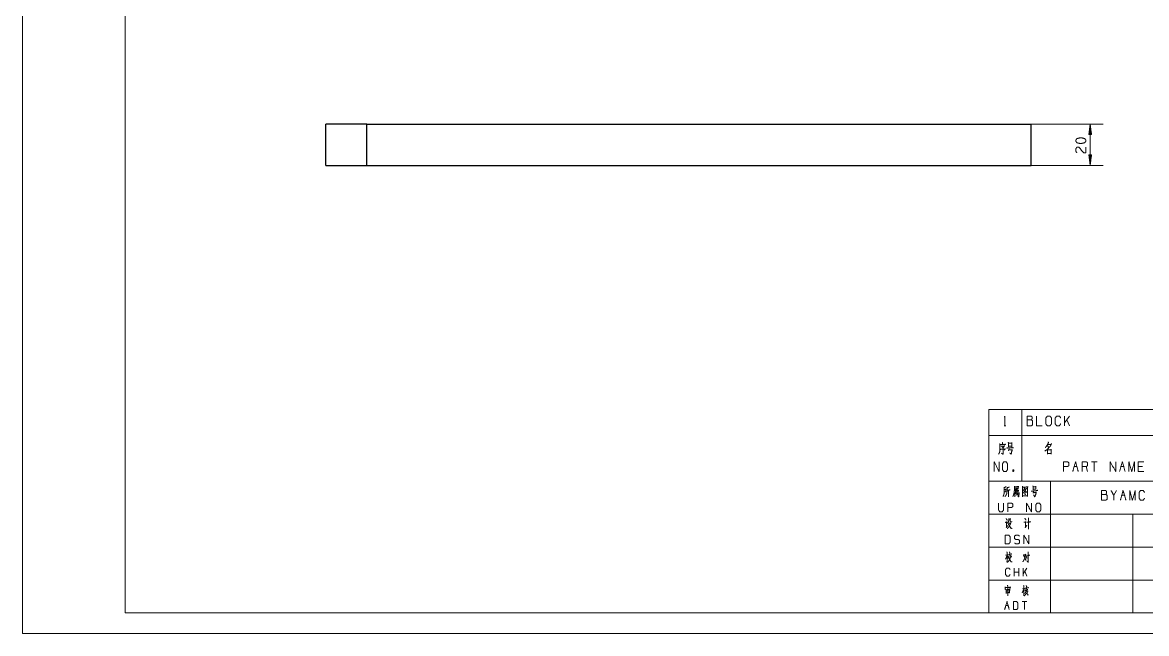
# Paper-space layout 'SHT2' of a CAD drawing. Header units: millimetres. Extents: x 0 to 420, y 0 to 297.
# Drawn here: x 0 to 273.3, y 0 to 148.5 of the extents above; entities that cross this region are included whole.
import ezdxf

# ---------------------------------------------------------------- set-up
doc = ezdxf.new("R2010")
doc.units = ezdxf.units.MM
doc.layers.add('101', color=7, linetype='Continuous', true_color=0xffffff)

psp = doc.layouts.new('SHT2')

# ---------------------------------------------------------------- linework, layer by layer
at = {"layer": '101', "color": 133, "linetype": 'Continuous', "lineweight": 18}
for p, q in [((0, 297), (0, 0)), ((25, 292), (25, 5)), ((235, 37), (235, 5)), ((235, 37), (415, 37)), ((250, 37), (250, 5)), ((235, 29), (415, 29)), ((270, 29), (270, 5)), ((235, 21), (285, 21)), ((235, 13), (285, 13)), ((25, 5), (415, 5)), ((235, 5), (415, 5)), ((0, 0), (420, 0))]:
    psp.add_line(p, q, dxfattribs=at)
at = {"layer": '101', "color": 151, "linetype": 'Continuous', "lineweight": 25}
for p, q in [((83.73, 123.78), (73.73, 123.78)), ((73.73, 113.78), (73.73, 123.78)), ((83.73, 123.78), (245.23, 123.78)), ((83.73, 113.78), (83.73, 123.78)), ((245.23, 113.78), (245.23, 123.78)), ((73.73, 113.78), (83.73, 113.78)), ((83.73, 113.78), (245.23, 113.78))]:
    psp.add_line(p, q, dxfattribs=at)
at = {"layer": '101', "color": 22, "linetype": 'Continuous', "lineweight": 18}
for p, q in [((245.23, 123.78), (262.8, 123.78)), ((259.62, 123.78), (259.29, 121.24)), ((259.55, 121.24), (259.55, 123.2)), ((259.6, 121.24), (259.6, 123.59)), ((259.96, 121.24), (259.62, 123.78)), ((259.62, 123.78), (259.62, 113.78)), ((259.65, 121.24), (259.65, 123.59)), ((259.7, 121.24), (259.7, 123.2)), ((259.29, 121.24), (259.29, 121.27)), ((259.29, 121.24), (259.29, 121.27)), ((259.29, 121.24), (259.96, 121.24)), ((259.35, 121.24), (259.35, 121.66)), ((259.4, 121.24), (259.4, 122.04)), ((259.45, 121.24), (259.45, 122.43)), ((259.5, 121.24), (259.5, 122.81)), ((259.75, 121.24), (259.75, 122.81)), ((259.8, 121.24), (259.8, 122.43)), ((259.85, 121.24), (259.85, 122.04)), ((259.9, 121.24), (259.9, 121.66)), ((259.96, 121.24), (259.96, 121.27)), ((259.96, 121.24), (259.96, 121.27)), ((259.29, 116.32), (259.29, 116.29)), ((259.29, 116.32), (259.62, 113.78)), ((259.29, 116.32), (259.29, 116.29)), ((259.96, 116.32), (259.29, 116.32)), ((259.35, 116.32), (259.35, 115.9)), ((259.4, 116.32), (259.4, 115.52)), ((259.45, 116.32), (259.45, 115.13)), ((259.5, 116.32), (259.5, 114.74)), ((259.55, 116.32), (259.55, 114.36)), ((259.6, 116.32), (259.6, 113.97)), ((259.62, 113.78), (259.96, 116.32)), ((259.65, 116.32), (259.65, 113.97)), ((259.7, 116.32), (259.7, 114.36)), ((259.75, 116.32), (259.75, 114.74)), ((259.8, 116.32), (259.8, 115.13)), ((259.85, 116.32), (259.85, 115.52)), ((259.9, 116.32), (259.9, 115.9)), ((259.96, 116.32), (259.96, 116.29)), ((259.96, 116.32), (259.96, 116.29)), ((245.23, 113.78), (262.8, 113.78))]:
    psp.add_line(p, q, dxfattribs=at)
at = {"layer": '101', "color": 72, "linetype": 'Continuous', "lineweight": 18}
for p, q in [((235, 54.46), (243, 54.46)), ((235, 54.46), (235, 48.11)), ((243, 54.46), (283, 54.46)), ((243, 54.46), (243, 48.11)), ((254.57, 52.85), (253.41, 51.2)), ((253.41, 50.48), (253.41, 52.85)), ((238.67, 50.48), (239.09, 50.48)), ((254.57, 50.48), (253.9, 51.9)), ((235, 48.11), (243, 48.11)), ((235, 48.11), (235, 37)), ((243, 48.11), (283, 48.11)), ((243, 48.11), (243, 37)), ((239.76, 46.22), (240.58, 46.22)), ((239.76, 45.53), (240.58, 45.53)), ((239.95, 45.08), (239.76, 44.38)), ((239.81, 44.65), (240.59, 44.65)), ((240.59, 46.45), (240.59, 45.3)), ((249.23, 45.65), (249.55, 45.17)), ((261.28, 41.74), (259.94, 41.74)), ((260.61, 41.74), (260.61, 39.36)), ((240.85, 39.81), (240.99, 39.39)), ((255.72, 40.56), (256.39, 40.56)), ((259, 39.36), (258.67, 40.56)), ((267.1, 40.56), (267.77, 40.56)), ((272.33, 40.56), (271.32, 40.56)), ((235, 37), (243, 37)), ((243, 37), (283, 37)), ((241.5, 33.66), (242.04, 33.81)), ((241.79, 35.05), (241.78, 33.74)), ((266.02, 34.77), (265.35, 33.59)), ((267.29, 33.59), (267.96, 33.59)), ((239.62, 19.15), (239.06, 19.01)), ((239.43, 18.9), (239.63, 18.63)), ((241.17, 13.94), (241.17, 15.91)), ((242.28, 14.94), (241.17, 14.94)), ((242.28, 13.94), (242.28, 15.91)), ((243.29, 13.94), (243.29, 15.91)), ((244.25, 15.91), (243.29, 14.54)), ((244.25, 13.94), (243.7, 15.12)), ((243.7, 10.96), (243.12, 10.84)), ((239.32, 10.28), (239.85, 10.36)), ((243.49, 10.67), (243.68, 10.43)), ((239.1, 6.79), (239.66, 6.79)), ((244.18, 7.77), (243.07, 7.77)), ((243.62, 7.77), (243.62, 5.8))]:
    psp.add_line(p, q, dxfattribs=at)
for points, knots in [([(258.53, 119.95), (258.28, 120.28), (257.58, 120.46), (257.11, 120.46), (256.38, 120.28), (256.16, 119.95), (256.16, 119.61), (256.38, 119.27), (257.11, 119.1), (257.58, 119.12), (258.28, 119.27), (258.53, 119.61), (258.53, 119.95)], [0, 0, 0.067527, 0.183974, 0.260584, 0.380944, 0.446142, 0.500306, 0.565504, 0.685863, 0.762527, 0.878309, 0.945835, 1, 1]), ([(256.38, 116.84), (256.16, 117.16), (256.16, 117.85), (256.38, 118.18), (256.86, 118.18), (258.06, 116.82), (258.53, 116.84), (258.53, 118.18)], [0, 0, 0.069693, 0.192977, 0.265273, 0.350225, 0.674739, 0.759753, 1, 1]), ([(238.74, 52.65), (238.88, 52.85), (238.88, 50.48)], [0, 0, 0.093491, 1, 1]), ([(244.3, 51.9), (244.3, 52.85), (245.31, 52.85), (245.47, 52.63), (245.47, 52.15), (245.31, 51.9), (244.3, 51.9), (244.3, 50.48), (245.29, 50.48), (245.62, 50.7), (245.62, 51.68), (245.31, 51.9)], [0, 0, 0.115917, 0.238846, 0.272468, 0.330427, 0.366584, 0.489512, 0.663388, 0.78416, 0.833484, 0.952452, 1, 1]), ([(246.58, 52.85), (246.58, 50.48), (247.92, 50.48)], [0, 0, 0.638733, 1, 1]), ([(249.19, 50.48), (249.86, 50.48), (250.2, 50.95), (250.2, 52.38), (249.86, 52.85), (249.19, 52.85), (248.83, 52.38), (248.83, 50.95), (249.19, 50.48)], [0, 0, 0.102684, 0.191619, 0.409477, 0.498411, 0.601095, 0.691619, 0.909477, 1, 1]), ([(252.45, 50.95), (252.12, 50.48), (251.46, 50.48), (251.13, 50.95), (251.13, 52.38), (251.46, 52.85), (252.14, 52.85), (252.47, 52.38)], [0, 0, 0.11457, 0.243368, 0.357935, 0.638584, 0.753151, 0.88543, 1, 1]), ([(239.7, 46.47), (239.78, 46.38), (239.78, 45.35)], [0, 0, 0.110318, 1, 1]), ([(249.43, 46.55), (249.53, 46.38), (249.48, 46.45), (249.28, 45.98), (249.05, 45.62), (248.7, 45.17)], [0, 0, 0.113643, 0.164652, 0.449685, 0.682203, 1, 1]), ([(237.56, 46.13), (237.69, 45.95), (237.66, 44.45), (237.59, 44.08), (237.48, 43.78), (237.34, 43.6)], [0, 0, 0.081566, 0.649824, 0.793832, 0.914832, 1, 1]), ([(237.7, 45.95), (239.01, 45.95), (238.93, 46.08), (238.85, 45.9)], [0, 0, 0.79327, 0.883171, 1, 1]), ([(237.91, 44.83), (237.81, 44.7), (237.77, 44.8), (238.91, 44.8), (238.96, 45), (238.79, 44.55)], [0, 0, 0.074524, 0.127161, 0.67261, 0.770465, 1, 1]), ([(237.89, 45.55), (238.71, 45.55), (238.8, 45.68), (238.41, 45.08), (238.5, 44.95), (238.22, 45.35)], [0, 0, 0.349352, 0.41636, 0.723317, 0.790325, 1, 1]), ([(238.44, 44.83), (238.44, 43.55), (238.03, 43.83)], [0, 0, 0.721581, 1, 1]), ([(238.25, 46.45), (238.36, 46), (238.39, 46.08), (238.35, 45.9)], [0, 0, 0.638265, 0.750293, 1, 1]), ([(239.46, 45.08), (239.41, 45), (239.32, 45.12), (240.97, 45.12), (240.87, 45.2), (240.76, 45.08)], [0, 0, 0.040633, 0.112439, 0.86841, 0.923643, 1, 1]), ([(240.67, 44.73), (240.37, 43.55), (240.07, 43.9)], [0, 0, 0.725031, 1, 1]), ([(249.32, 45.95), (250.08, 45.95), (250.2, 46.18), (249.97, 45.6), (249.55, 45.12), (249.14, 44.7), (248.56, 44.33)], [0, 0, 0.213824, 0.286066, 0.460275, 0.639447, 0.80491, 1, 1]), ([(249.16, 44.8), (249.21, 44.73), (249.21, 43.6), (249.21, 43.78), (250.15, 43.78), (250.15, 43.55), (250.15, 44.83), (250.15, 44.65), (249.25, 44.65)], [0, 0, 0.018725, 0.248079, 0.283757, 0.474741, 0.520613, 0.780549, 0.816226, 1, 1]), ([(236.28, 39.36), (236.28, 41.74), (237.47, 39.36), (237.47, 41.74)], [0, 0, 0.320621, 0.679379, 1, 1]), ([(238.6, 39.36), (239.2, 39.36), (239.5, 39.84), (239.5, 41.26), (239.2, 41.74), (238.6, 41.74), (238.29, 41.26), (238.29, 39.84), (238.6, 39.36)], [0, 0, 0.094594, 0.183574, 0.409674, 0.498654, 0.593248, 0.683574, 0.909674, 1, 1]), ([(253.11, 39.36), (253.11, 41.74), (254.11, 41.74), (254.45, 41.51), (254.45, 40.79), (254.1, 40.56), (253.11, 40.56)], [0, 0, 0.401146, 0.571314, 0.639588, 0.762043, 0.832817, 1, 1]), ([(257.66, 39.36), (257.66, 41.74), (258.67, 41.74), (259, 41.51), (259, 40.79), (258.67, 40.56), (257.66, 40.56)], [0, 0, 0.400952, 0.571034, 0.639278, 0.761674, 0.829918, 1, 1]), ([(264.49, 39.36), (264.49, 41.74), (265.83, 39.36), (265.83, 41.74)], [0, 0, 0.317574, 0.682426, 1, 1]), ([(269.04, 39.36), (269.04, 41.74), (269.71, 39.36), (270.38, 41.74), (270.38, 39.36)], [0, 0, 0.245192, 0.5, 0.754808, 1, 1]), ([(272.66, 39.36), (271.32, 39.36), (271.32, 41.74), (272.66, 41.74)], [0, 0, 0.26539, 0.73461, 1, 1]), ([(240.85, 39.39), (240.99, 39.39), (241.07, 39.61), (240.99, 39.81), (240.85, 39.81), (240.77, 39.61), (240.85, 39.39), (240.99, 39.81)], [0, 0, 0.086283, 0.23189, 0.363169, 0.449452, 0.580731, 0.726338, 1, 1]), ([(239.2, 35.73), (239.14, 35.69), (238.72, 35.4), (238.69, 35.58), (238.73, 35.4), (238.73, 34.83), (238.72, 34.47), (238.7, 34.23), (238.67, 33.99), (238.62, 33.77), (238.56, 33.55), (238.48, 33.39), (238.42, 33.26)], [0, 0, 0.024363, 0.186803, 0.243942, 0.302154, 0.485023, 0.597668, 0.675195, 0.753199, 0.825098, 0.898191, 0.953346, 1, 1]), ([(239.94, 35.64), (239.69, 35.47), (239.45, 35.4), (239.42, 35.58), (239.45, 35.31), (239.44, 35.05), (239.42, 34.76), (239.4, 34.52), (239.37, 34.3), (239.34, 34.05), (239.3, 33.88), (239.22, 33.74), (239.14, 33.59), (239.06, 33.46), (238.98, 33.35), (238.9, 33.26)], [0, 0, 0.096323, 0.172941, 0.229419, 0.31342, 0.396988, 0.487497, 0.564126, 0.634338, 0.711439, 0.768976, 0.817389, 0.871907, 0.92032, 0.962889, 1, 1]), ([(241.2, 35.84), (241.21, 35.64), (241.21, 35.29), (241.2, 34.96), (241.18, 34.74), (241.15, 34.45), (241.11, 34.21), (241.06, 33.94), (241, 33.74), (240.92, 33.55), (240.79, 33.3)], [0, 0, 0.076501, 0.212087, 0.339339, 0.424292, 0.535104, 0.630036, 0.733301, 0.813244, 0.895184, 1, 1]), ([(241.25, 35.62), (242.21, 35.73), (242.17, 35.78), (242.12, 35.38), (242.2, 35.38), (241.23, 35.27)], [0, 0, 0.39108, 0.416924, 0.577585, 0.60892, 1, 1]), ([(243.12, 35.8), (243.15, 35.51), (243.18, 33.24), (243.17, 33.48), (244.27, 33.48), (244.2, 33.5), (244.04, 33.48)], [0, 0, 0.069512, 0.617083, 0.675676, 0.942511, 0.962039, 1, 1]), ([(243.17, 35.51), (244.48, 35.64), (244.43, 35.71), (244.4, 35.51), (244.38, 33.52), (244.37, 33.3), (244.26, 33.48)], [0, 0, 0.32813, 0.348326, 0.398409, 0.893176, 0.948286, 1, 1]), ([(245.69, 35.86), (245.76, 35.6), (245.76, 34.83), (245.76, 35.03), (246.51, 35.14), (246.38, 35.14), (246.41, 35.69), (246.43, 35.78), (246.46, 35.71), (246.35, 35.69), (245.76, 35.6)], [0, 0, 0.076615, 0.294118, 0.350048, 0.563217, 0.598361, 0.753969, 0.779212, 0.799823, 0.831203, 1, 1]), ([(238.76, 34.41), (238.8, 34.43), (239.15, 34.5), (239.11, 34.47), (239.15, 35.16), (239.19, 35.07), (238.75, 34.96)], [0, 0, 0.022681, 0.239273, 0.269981, 0.676983, 0.732557, 1, 1]), ([(239.44, 34.78), (240.14, 34.92), (240.09, 34.94), (240.01, 34.89)], [0, 0, 0.834819, 0.895271, 1, 1]), ([(239.79, 34.83), (239.79, 33.19), (239.78, 33.3), (239.79, 33.48)], [0, 0, 0.849785, 0.907773, 1, 1]), ([(241.29, 34.23), (241.31, 34.03), (241.32, 33.52), (241.31, 33.19), (241.29, 33.28), (241.32, 33.5)], [0, 0, 0.147471, 0.523365, 0.768668, 0.835023, 1, 1]), ([(241.32, 34.05), (242.39, 34.16), (242.35, 34.23), (242.34, 34.12), (242.29, 33.61), (242.28, 33.41), (242.21, 33.19), (242.01, 33.48), (242.23, 33.26)], [0, 0, 0.374083, 0.399749, 0.43883, 0.61759, 0.687459, 0.767887, 0.891105, 1, 1]), ([(242.2, 35.18), (242.15, 35.14), (241.76, 35.07), (241.54, 35.03), (241.34, 34.98)], [0, 0, 0.07226, 0.516589, 0.766867, 1, 1]), ([(241.42, 34.87), (241.43, 34.72), (241.46, 34.27), (241.45, 34.39), (242.18, 34.45), (242.12, 34.45), (242.17, 34.85), (242.2, 34.78), (241.43, 34.72)], [0, 0, 0.056492, 0.217482, 0.258029, 0.525926, 0.548635, 0.694164, 0.720796, 1, 1]), ([(242, 33.94), (242.06, 33.77), (242.09, 33.63)], [0, 0, 0.579215, 1, 1]), ([(243.6, 35.16), (243.66, 35.14), (244.1, 35.2), (244.06, 35.27), (243.85, 34.85), (243.7, 34.63), (243.56, 34.45), (243.42, 34.3), (243.26, 34.19)], [0, 0, 0.033928, 0.260451, 0.302015, 0.540804, 0.679359, 0.795007, 0.902031, 1, 1]), ([(243.68, 35.49), (243.68, 35.38), (243.54, 35.05), (243.37, 34.78), (243.29, 34.67)], [0, 0, 0.119857, 0.510439, 0.853216, 1, 1]), ([(243.57, 34.92), (243.62, 34.92), (244.1, 34.34), (244.27, 34.34), (244.1, 34.39), (244.02, 34.43)], [0, 0, 0.037884, 0.645156, 0.784053, 0.927468, 1, 1]), ([(243.59, 33.99), (243.79, 33.83), (243.88, 33.72)], [0, 0, 0.637944, 1, 1]), ([(243.65, 34.36), (243.82, 34.21), (243.9, 34.1)], [0, 0, 0.630834, 1, 1]), ([(245.27, 34.58), (245.48, 34.58), (245.88, 34.63), (246.88, 34.78), (246.77, 34.8), (246.61, 34.76)], [0, 0, 0.107045, 0.322389, 0.855631, 0.914429, 1, 1]), ([(245.87, 34.63), (245.76, 34.1), (245.72, 34.19), (246.55, 34.32), (246.51, 34.41), (246.51, 34.32), (246.41, 33.94), (246.35, 33.7), (246.27, 33.5), (246.21, 33.35), (246.16, 33.24), (246.13, 33.22), (245.85, 33.72), (246.15, 33.26)], [0, 0, 0.136367, 0.159976, 0.371153, 0.396349, 0.418608, 0.516111, 0.579315, 0.633124, 0.675136, 0.705359, 0.714999, 0.861275, 1, 1]), ([(262.4, 33.82), (262.4, 34.77), (263.41, 34.77), (263.57, 34.54), (263.57, 34.07), (263.41, 33.82), (262.4, 33.82), (262.4, 32.39), (263.39, 32.39), (263.73, 32.62), (263.73, 33.59), (263.41, 33.82)], [0, 0, 0.115917, 0.238847, 0.27247, 0.330429, 0.366585, 0.489516, 0.663391, 0.784165, 0.833487, 0.952454, 1, 1]), ([(265.35, 32.39), (265.35, 33.59), (264.68, 34.77)], [0, 0, 0.469959, 1, 1]), ([(269.23, 32.39), (269.23, 34.77), (269.9, 32.39), (270.57, 34.77), (270.57, 32.39)], [0, 0, 0.245192, 0.5, 0.754808, 1, 1]), ([(272.83, 32.87), (272.5, 32.39), (271.84, 32.39), (271.51, 32.87), (271.51, 34.29), (271.84, 34.77), (272.51, 34.77), (272.85, 34.29)], [0, 0, 0.114568, 0.243366, 0.357936, 0.638584, 0.753154, 0.885432, 1, 1]), ([(237.36, 31.68), (237.36, 30), (237.64, 29.58), (238.23, 29.58), (238.54, 30), (238.54, 31.68)], [0, 0, 0.33715, 0.438599, 0.557782, 0.66285, 1, 1]), ([(239.62, 29.58), (239.62, 31.68), (240.51, 31.68), (240.81, 31.48), (240.81, 30.84), (240.49, 30.64), (239.62, 30.64)], [0, 0, 0.401145, 0.571312, 0.639588, 0.762043, 0.832818, 1, 1]), ([(244.15, 29.58), (244.15, 31.68), (245.33, 29.58), (245.33, 31.68)], [0, 0, 0.317575, 0.682425, 1, 1]), ([(246.71, 29.58), (247.3, 29.58), (247.59, 30), (247.59, 31.26), (247.3, 31.68), (246.71, 31.68), (246.39, 31.26), (246.39, 30), (246.71, 29.58)], [0, 0, 0.102684, 0.19162, 0.409478, 0.498414, 0.601098, 0.69162, 0.909478, 1, 1]), ([(239.2, 27.94), (239.39, 27.63), (239.42, 27.5)], [0, 0, 0.726452, 1, 1]), ([(239.81, 27.98), (239.82, 27.78), (239.82, 27.56), (239.79, 27.37), (239.75, 27.17), (239.68, 27.03), (239.62, 26.92), (239.54, 26.81)], [0, 0, 0.161539, 0.340478, 0.503498, 0.668955, 0.787647, 0.890428, 1, 1]), ([(239.84, 27.81), (240.26, 27.85), (240.23, 27.92), (240.18, 27.74), (240.18, 27.59), (240.18, 27.3), (240.2, 27.23), (240.23, 27.17), (240.29, 27.14), (240.37, 27.12), (240.48, 27.12), (240.54, 27.14), (240.59, 27.19)], [0, 0, 0.256861, 0.301243, 0.412007, 0.505689, 0.679669, 0.720918, 0.765306, 0.805452, 0.854617, 0.920845, 0.960991, 1, 1]), ([(243.74, 28.03), (243.93, 27.7), (243.96, 27.56)], [0, 0, 0.736529, 1, 1]), ([(244.63, 28.09), (244.65, 27.94), (244.65, 25.36), (244.63, 25.53), (244.65, 25.75)], [0, 0, 0.049515, 0.872926, 0.929447, 1, 1]), ([(238.96, 27.01), (239.39, 27.1), (239.32, 27.19), (239.31, 27.01), (239.29, 25.84), (239.21, 25.75), (239.54, 26.22)], [0, 0, 0.167422, 0.209474, 0.278414, 0.733408, 0.779231, 1, 1]), ([(239.75, 26.75), (240.35, 26.86), (240.31, 26.92), (240.17, 26.53), (240.09, 26.35), (240.01, 26.2), (239.89, 26), (239.75, 25.82), (239.6, 25.67), (239.5, 25.55), (239.4, 25.49)], [0, 0, 0.254941, 0.288363, 0.462053, 0.541623, 0.612966, 0.709673, 0.80267, 0.888733, 0.952733, 1, 1]), ([(239.73, 26.55), (239.76, 26.55), (240.34, 25.58), (240.63, 25.55), (240.34, 25.62), (240.26, 25.71)], [0, 0, 0.016597, 0.617583, 0.775731, 0.937327, 1, 1]), ([(243.51, 27.03), (243.94, 27.12), (243.91, 27.17), (243.88, 25.8), (243.82, 25.71), (244.24, 26.33)], [0, 0, 0.163595, 0.183435, 0.685805, 0.725489, 1, 1]), ([(244.15, 27.03), (245.16, 27.14), (245.1, 27.17), (244.97, 27.12)], [0, 0, 0.837047, 0.891364, 1, 1]), ([(238.98, 21.79), (239.85, 21.79), (240.17, 22.21), (240.17, 23.47), (239.85, 23.89), (238.98, 23.89), (238.98, 21.79)], [0, 0, 0.142136, 0.227161, 0.43179, 0.516816, 0.658952, 1, 1]), ([(241.23, 21.99), (241.52, 21.79), (242.13, 21.79), (242.43, 22.01), (242.43, 22.63), (242.13, 22.85), (241.54, 22.85), (241.23, 23.05), (241.23, 23.69), (241.54, 23.89), (242.13, 23.89), (242.43, 23.69)], [0, 0, 0.068036, 0.184055, 0.254519, 0.372335, 0.4428, 0.555844, 0.62637, 0.748394, 0.81892, 0.931964, 1, 1]), ([(243.51, 21.79), (243.51, 23.89), (244.69, 21.79), (244.69, 23.89)], [0, 0, 0.317575, 0.682425, 1, 1]), ([(239.37, 19.83), (239.44, 19.71), (239.41, 19.75), (239.41, 17.31), (239.38, 17.45), (239.41, 17.66)], [0, 0, 0.048142, 0.065074, 0.880813, 0.930182, 1, 1]), ([(239.75, 19.17), (240.49, 19.32), (240.44, 19.34), (240.36, 19.29)], [0, 0, 0.838754, 0.907252, 1, 1]), ([(239.97, 19.83), (240.06, 19.65), (240.09, 19.52), (240.09, 19.4)], [0, 0, 0.449924, 0.728677, 1, 1]), ([(243.33, 19.07), (243.98, 19.19), (243.93, 19.25), (243.89, 19.01), (243.83, 18.76), (243.77, 18.49), (243.65, 18.16), (243.52, 17.89), (243.51, 17.85), (243.39, 17.66), (243.25, 17.45)], [0, 0, 0.244428, 0.272774, 0.366789, 0.461906, 0.564547, 0.695473, 0.807142, 0.823507, 0.905515, 1, 1]), ([(244.5, 19.85), (244.53, 19.63), (244.53, 18.05), (244.55, 17.54), (244.53, 17.33), (244.52, 17.29), (244.2, 17.62), (244.52, 17.33)], [0, 0, 0.066217, 0.519982, 0.669307, 0.729162, 0.741827, 0.875056, 1, 1]), ([(239.41, 19.01), (239.32, 18.72), (239.22, 18.47), (239.12, 18.24), (239, 18.03)], [0, 0, 0.285939, 0.539663, 0.775435, 1, 1]), ([(240.2, 18.72), (240.22, 18.55), (240.13, 18.26), (240.04, 18.03), (239.94, 17.85), (239.76, 17.56), (239.66, 17.43), (239.53, 17.31)], [0, 0, 0.103476, 0.291956, 0.443856, 0.576191, 0.787107, 0.887318, 1, 1]), ([(239.94, 19.03), (239.92, 18.86), (239.78, 18.57), (239.68, 18.36), (239.62, 18.28)], [0, 0, 0.201933, 0.596284, 0.876828, 1, 1]), ([(239.81, 18.43), (239.85, 18.38), (240.36, 17.43), (240.64, 17.41), (240.38, 17.47), (240.3, 17.56)], [0, 0, 0.033497, 0.633662, 0.788434, 0.938664, 1, 1]), ([(240.22, 19.03), (240.39, 18.8), (240.44, 18.69), (240.49, 18.57)], [0, 0, 0.535199, 0.744449, 1, 1]), ([(243.48, 18.92), (243.87, 18.12), (243.95, 17.89), (243.96, 17.74)], [0, 0, 0.70022, 0.886543, 1, 1]), ([(244.01, 18.84), (244.05, 18.82), (244.9, 19.03), (244.84, 19.05), (244.78, 19.01)], [0, 0, 0.045965, 0.873307, 0.932104, 1, 1]), ([(244.11, 18.65), (244.24, 18.34), (244.25, 18.2)], [0, 0, 0.698424, 1, 1]), ([(240.14, 14.34), (239.87, 13.94), (239.32, 13.94), (239.05, 14.34), (239.05, 15.52), (239.32, 15.91), (239.88, 15.91), (240.16, 15.52)], [0, 0, 0.114569, 0.243366, 0.357935, 0.638584, 0.753153, 0.885431, 1, 1]), ([(238.98, 11.36), (238.98, 11.17), (238.93, 10.88), (238.9, 10.78)], [0, 0, 0.316024, 0.817546, 1, 1]), ([(238.98, 11.13), (240.3, 11.25), (240.27, 11.32), (240.1, 10.99)], [0, 0, 0.748923, 0.787787, 1, 1]), ([(239.51, 11.71), (239.6, 11.5), (239.63, 11.36)], [0, 0, 0.60334, 1, 1]), ([(239.57, 11.07), (239.6, 11.03), (239.58, 9.14), (239.55, 9.33), (239.58, 9.56)], [0, 0, 0.021551, 0.822258, 0.902418, 1, 1]), ([(243.43, 11.69), (243.49, 11.59), (243.48, 11.61), (243.48, 9.16), (243.46, 9.35), (243.48, 9.56)], [0, 0, 0.039885, 0.048389, 0.86771, 0.930393, 1, 1]), ([(244.11, 11.01), (244.09, 10.88), (243.84, 10.38), (243.81, 10.36), (244.27, 10.51)], [0, 0, 0.104845, 0.570656, 0.600711, 1, 1]), ([(243.81, 10.99), (244.63, 11.15), (244.57, 11.17), (244.46, 11.11)], [0, 0, 0.811187, 0.871426, 1, 1]), ([(244.06, 11.65), (244.16, 11.44), (244.18, 11.36), (244.16, 11.3)], [0, 0, 0.609647, 0.831592, 1, 1]), ([(239.12, 10.8), (239.15, 10.61), (239.2, 9.7), (239.19, 9.87), (239.92, 9.95), (239.83, 9.97), (239.67, 9.93)], [0, 0, 0.083431, 0.487204, 0.560752, 0.886551, 0.926463, 1, 1]), ([(239.92, 9.95), (239.98, 9.85), (240.07, 10.84), (240.1, 10.76), (239.17, 10.61)], [0, 0, 0.055629, 0.522276, 0.563362, 1, 1]), ([(243.49, 10.82), (243.36, 10.49), (243.26, 10.24), (243.17, 10.05), (243.05, 9.87)], [0, 0, 0.339096, 0.594725, 0.790666, 1, 1]), ([(244.46, 10.36), (244.41, 10.22), (244.24, 9.89), (244.06, 9.68), (243.87, 9.45), (243.71, 9.29), (243.58, 9.16)], [0, 0, 0.100504, 0.349351, 0.529547, 0.726521, 0.879827, 1, 1]), ([(244.35, 10.78), (244.34, 10.67), (244.16, 10.36), (244.15, 10.34), (244.02, 10.14), (243.87, 9.93), (243.71, 9.74)], [0, 0, 0.084867, 0.374487, 0.395069, 0.594277, 0.800098, 1, 1]), ([(244.18, 9.81), (244.47, 9.45), (244.53, 9.29), (244.44, 9.49)], [0, 0, 0.533337, 0.737998, 1, 1]), ([(238.82, 5.8), (239.38, 7.77), (239.94, 5.8)], [0, 0, 0.500001, 1, 1]), ([(240.94, 5.8), (241.76, 5.8), (242.06, 6.19), (242.06, 7.37), (241.76, 7.77), (240.94, 7.77), (240.94, 5.8)], [0, 0, 0.142137, 0.227162, 0.431791, 0.516816, 0.658952, 1, 1])]:
    psp.add_open_spline(points, degree=1, knots=knots, dxfattribs=at)
for points in [[(255.38, 39.36), (256.05, 41.74), (256.73, 39.36)], [(266.76, 39.36), (267.44, 41.74), (268.11, 39.36)], [(266.95, 32.39), (267.63, 34.77), (268.3, 32.39)]]:
    psp.add_open_spline(points, degree=1, dxfattribs=at)

doc.saveas('drawing.dxf')
